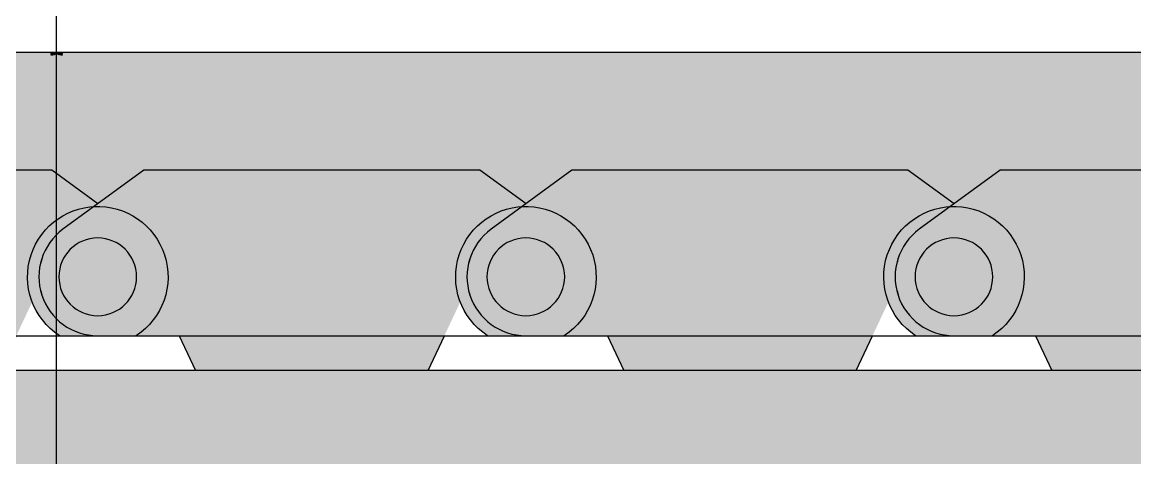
# Model space of a CAD drawing. Header units: millimetres. Extents: x -4144 to 24821, y -10508 to 12478.
# Drawn here: x 2289 to 3021, y 773 to 1060 of the extents above; entities that cross this region are included whole.
import ezdxf
from ezdxf.enums import TextEntityAlignment as Align

# ---------------------------------------------------------------- set-up
doc = ezdxf.new("R2010")
doc.units = ezdxf.units.MM
doc.set_wipeout_variables(frame=1)
doc.layers.add('Техника. Кран LR 1280', color=250, linetype='Continuous')
doc.layers.add('Техника. Кран LR 1280 Штрих', color=31, linetype='Continuous')
doc.styles.get("Standard").update_dxf_attribs({"font": 'arial.ttf'})

# ---------------------------------------------------------------- blocks, each defined once
blk = doc.blocks.new('BLOCK-20181117.118430967')
at = {"color": 0, "linetype": 'ByBlock', "lineweight": -2, "ltscale": 20, "transparency": 16777216}
blk.add_wipeout([(-1161.1383157966784, 39.86733143864694), (-3885.087175180772, 39.86733143864694), (-3885.087175180772, 81.08205115640249), (-2259.9080630145045, 81.08205115640249), (-2259.9080630145045, 624.0530674245383), (-2197.7662791206385, 692.3813681737274), (-1858.967477249419, 724.5835040418679), (-1858.967477249419, 1793.1038305710517), (-2197.7662791206385, 1793.1038305710517), (-2197.7662791206385, 692.3813681737274), (-2322.0498469083695, 677.21308875867), (-2322.0498469083695, 1793.1038305710517), (-3033.136698855902, 1793.1038305710517), (-3033.136698855902, 1793.1038305710517), (-3170.7414486279968, 1470.2305449326877), (-3285.2173569703746, 1138.4512626561382), (-3375.9935786947476, 799.4204332199324), (-3442.617449392223, 454.828666643828), (-3448.124170190737, 418.88240031002897), (-2823.1862759043875, 418.88240031880014), (-2791.481295613529, 430.6457322288352), (-2791.481295613529, 430.6457322288352), (-2689.469730476454, 518.2419253426024), (-2575.4717566270483, 589.543499153915), (-2452.06746728284, 642.9366994812099), (-2322.0498469083686, 677.21308875867), (-2322.0498469083695, 677.21308875867), (-2259.9080630145045, 624.0530674245383), (-2259.908063014505, 96.03807330458312), (-3255.5491984352493, 96.03807330458312), (-3521.817240787925, 294.9185368482913), (-3521.817240787925, 294.9185368482913), (-3546.1515130399803, 316.62885473408005), (-3563.603146909815, 344.17763300122533), (-3572.835435264073, 375.45477418265455), (-3573.141231379851, 408.06460701685864), (-3573.141231379851, 408.06460701685864), (-3573.141231379851, 408.06460701685864), (-3510.7260102492796, 756.7134653884968), (-3424.08197211583, 1100.1439487887837), (-3313.63336455943, 1436.674469487094), (-3179.920992873462, 1764.6572250257632), (-3144.6636735593856, 1841.4425715405732), (-3144.6636735593856, 1841.4425715405732), (-3112.730411230957, 1874.7189195089659), (-3074.675167266576, 1900.773611674893), (-3032.1015385614246, 1918.508738286384), (-2986.803520678164, 1927.1769649157222), (-2077.5007872379433, 2037.9601287555624), (-1591.1409128773018, 2023.2150382203035), (-1591.1409128773018, 2023.2150382203035), (-1563.0720416646707, 1919.6302849726635), (-1541.097513267205, 1814.5837108341657), (-1525.2922659877488, 1708.4335492941982), (-1515.710199431597, 1601.5417973343801), (-1515.710199431597, 1601.5417973343783), (-1515.710199431597, 841.4578176013993), (-1488.2985226381793, 895.0592904743253), (-1333.93773275186, 1820.8352116816968), (-1333.93773275186, 1820.8352116816968), (-1314.2054790489478, 1874.7013849384812), (-1273.7940205730672, 1915.4179722387207), (-1220.0777981943963, 1935.5548516119288), (-1162.859158094956, 1931.437366615396), (-1112.5795813298596, 1903.8168920023727), (-1078.4142815591908, 1857.7337199207286), (-1073.4295986867878, 1844.9419345354754), (-1014.0744450726647, 1673.4731477847663), (-984.1958423180772, 1689.2847774320799), (-984.1958423167382, 1707.6891415131322), (-942.9778677961428, 1707.6891415132632), (-942.9778677961428, 1707.6891415132632), (-834.887643779022, 1739.5122845187143), (-722.7229877132552, 1750.2500165169158), (-610.5583316474962, 1739.512284518647), (-502.4681076303938, 1707.6891415131322), (-502.46810763039355, 1707.6891415131322), (-82.33223490788123, 1707.6891415131322), (-82.33223490788123, 1680.2774647197148), (207.24294763318284, 1680.2774647204715), (207.2429476331829, 1680.2774647204715), (319.730582219135, 1724.8544116581534), (438.9313557384544, 1745.6329516796122), (559.86711728988, 1741.7453160222794), (677.4872581182242, 1713.3538630029643), (753.7076089395757, 1680.2774647204715), (1371.9824703341708, 1680.2774647203942), (1444.4155635952293, 1761.1480188081405), (1458.672534929463, 1808.9302851441325), (1458.672534929463, 1808.9302851441325), (1466.408380564658, 1825.120884910837), (1478.7345379964281, 1838.1610026811832), (1494.4643834621306, 1846.7952826235023), (1512.0836244082564, 1850.192513404535), (1512.0836244082564, 1850.192513404535), (1556.8277146217006, 1851.7462514700082), (1598.042434339469, 1875.852974323796), (1648.8030218182969, 1959.8880510615909), (1648.8030218182969, 1959.8880510615909), (1675.3473415628514, 1985.1579434244422), (1711.051456357793, 1993.42743902217), (1746.0025270990063, 1982.4006069850902), (1770.4967887508894, 1955.138921108016), (1804.2236128737247, 1887.975437202822), (1804.2236128737247, 1887.975437202822), (1913.7416274818959, 1869.7294157529177), (2016.5098665317428, 1827.707970453408), (2107.4359819621523, 1763.9933382626623), (2182.0144238882817, 1681.7426919288055), (2183.067502463412, 1680.2774647203942), (3957.2935245982003, 1680.2774647197148), (3957.2935245982003, 2719.393865150917), (4001.813198255585, 2815.4319384555065), (4084.0482286358306, 2890.8626519012105), (4464.701158859272, 3014.312401999211), (4361.85876862015, 2760.608584868678), (4190.389981869855, 2702.2858682869482), (4176.586938945511, 2691.982188357506), (4169.782622010978, 2671.3748284986286), (4169.782622010978, 2599.2490689925544), (4162.978305076438, 2599.2490689925544), (4162.978305076438, 1680.2774647197148), (4476.766929374797, 1680.2774647197148), (4488.807881713052, 1635.7577910623295), (4488.807881713052, 41.214719717761), (3079.3422309878515, 41.214719717761), (3055.429917189336, 44.714082712663185), (1161.1383157966773, 44.714082712663185), (1161.1383157966773, 0), (-1161.1383157966784, 0)], dxfattribs=at)
blk.add_lwpolyline([(-1161.138315796677, 0), (1161.138315796692, 0), (1161.138315796692, 39.86733143863967), (-1161.138315796677, 39.86733143863967)], close=True, dxfattribs=at)
blk = doc.blocks.new('BLOCK-20181117.15184104')
at = {"color": 0, "linetype": 'ByBlock', "lineweight": -2}
blk.add_wipeout([(251.64393808422437, -70.24174734763704), (30.35606191578013, -70.24174734763704), (-22.88762017563795, -31.266707726249365), (-22.88762017563795, -31.266707726249365), (-36.883996984470286, -11.8752236102045), (-36.83062430946947, 12.039737634907397), (-22.747832721461634, 31.368555526500643), (2.2453150450019166e-12, 38.74855054505849), (2.2453150450019166e-12, 38.74855054505849), (53.717670515006375, 38.74855054505849), (87.95309152282559, 111.33631027682816), (194.04690847717887, 111.33631027682816), (228.28232948499812, 38.74855054505849), (284.43911724191366, 38.74855054505849), (284.43911724191366, -46.23526701318491)], dxfattribs=at)
at = {"layer": 'Техника. Кран LR 1280 Штрих', "lineweight": -2}
h = blk.add_hatch(color=252, dxfattribs=at)
h.dxf.hatch_style = 1
h.paths.add_polyline_path([(25.34164634267654, 38.74855054505861), (0, 38.74855054505861), (-22.74783272146306, 31.36855552650195), (-36.83062430947029, 12.03973763490831), (-36.88399698447029, -11.87522361020456), (-22.88762017564295, -31.26670772624857), (-2.439117241912754, -46.23526701318406, 0.7661839499770542)])
h.paths.add_polyline_path([(-25.57162943335425, 0, -1), (25.57162943335425, 0, -1)], flags=16)
h.paths.add_polyline_path([(284.4391172419128, 38.74855054505861), (256.6583536573235, 38.74855054505861, 0.7661839499770546), (284.4391172419128, -46.23526701318406)])
h.paths.add_polyline_path([(194.0469084771757, 111.336310276829), (87.95309152282425, 111.336310276829), (53.71767051500501, 38.74855054505861), (228.282329484995, 38.74855054505861)])
h = blk.add_hatch(color=256, dxfattribs=at)
h.dxf.hatch_style = 1
h.set_gradient(color1=(91, 91, 91), color2=(214, 214, 214), rotation=90.00000000000003, tint=1)
h.paths.add_polyline_path([(53.71767051500501, 38.74855054505861), (25.34164634267594, 38.74855054505861, -0.7661839499770527), (-2.43911724191247, -46.23526701318407), (30.35606191577972, -70.24174734763619), (251.6439380842203, -70.24174734763619), (284.4391172419128, -46.23526701318407, -0.5426867853487354), (238.7561452116305, 16.54140960567262), (228.282329484995, 38.74855054505861)])
h = blk.add_hatch(color=256, dxfattribs=at)
h.dxf.hatch_style = 1
h.set_gradient(color1=(91, 91, 91), color2=(214, 214, 214), rotation=270, tint=1, name='SPHERICAL')
h.paths.add_polyline_path([(25.57162943335754, 0, 1), (-25.57162943335754, 0, 1)])
at = {"color": 0, "linetype": 'ByBlock', "lineweight": -2, "ltscale": 20, "transparency": 16777216}
blk.add_line((53.71767051500501, 38.74855054505861), (228.282329484995, 38.74855054505861), dxfattribs=at)
at = {"color": 0, "linetype": 'ByBlock', "lineweight": -2}
blk.add_lwpolyline([(284.4391172419128, -46.23526701318406), (251.6439380842203, -70.24174734763619), (30.35606191577972, -70.24174734763619), (-22.88762017564295, -31.26670772624857, -0.7251794779725914), (0, 38.74855054505861), (53.71767051500501, 38.74855054505861), (87.95309152282425, 111.336310276829), (194.0469084771757, 111.336310276829), (228.282329484995, 38.74855054505861), (284.4391172419128, 38.74855054505861)], format="xyb", close=True, dxfattribs=at)
at = {"color": 0, "linetype": 'ByBlock', "lineweight": -2, "ltscale": 20, "transparency": 16777216}
blk.add_circle((0, 0), 25.57162943335754, dxfattribs=at)
at = {"color": 0, "linetype": 'ByBlock', "lineweight": -2}
for centre, start, end in [((0, 0), 266.9801905621776, 56.81521624378775), ((282, 0), 123.1847837562123, 273.0198094378225)]:
    blk.add_arc(centre, 46.29955948710767, start, end, dxfattribs=at)
blk = doc.blocks.new('BLOCK-20181117.11843043')
at = {"layer": 'Техника. Кран LR 1280 Штрих', "lineweight": -2}
h = blk.add_hatch(color=256, dxfattribs=at)
h.dxf.hatch_style = 1
h.set_gradient(color1=(132, 132, 132), color2=(214, 214, 214), tint=1, name='CYLINDER')
h.paths.add_polyline_path([(-1279.114379165032, 1560.132668561353), (1279.114379165032, 1560.132668561353), (1279.114379165032, 1452.272667994956), (-1279.114379165032, 1452.272667994956)])
at = {"color": 0, "linetype": 'ByBlock', "lineweight": -2, "ltscale": 20, "transparency": 16777216}
blk.add_line((-1279.114379165032, 1560.132668561353), (1279.114379165032, 1560.132668561353), dxfattribs=at)
at = {"color": 0, "linetype": 'ByBlock', "lineweight": -2}
blk.add_lwpolyline([(-1688.190461202867, 1482.820460990513), (-1466.902585034419, 1482.820460990513), (-1436.596523118642, 1460.63604553428), (-1406.290461202865, 1482.820460990513), (-1279.308788220304, 1482.820460990513), (-1279.114379165032, 1560.132668561353), (1279.114379165032, 1560.132668561353)], dxfattribs=at)
blk.add_lwpolyline([(-1279.114379165032, 1560.132668561353), (1279.114379165032, 1560.132668561353), (1279.114379165032, 1452.272667994956), (-1279.114379165032, 1452.272667994956)], close=True, dxfattribs=at)
at = {"color": 0, "linetype": 'ByBlock', "lineweight": -2, "ltscale": 20, "transparency": 16777216, "rotation": 180}
blk.add_blockref('BLOCK-20181117.15184104', (254.8534768813552, 1412.578713642878), dxfattribs=at)
blk.add_blockref('BLOCK-20181117.15184104', (-27.04652311864629, 1412.578713642878), dxfattribs=at)
blk.add_blockref('BLOCK-20181117.15184104', (-308.9465231186405, 1412.578713642878), dxfattribs=at)
blk.add_blockref('BLOCK-20181117.15184104', (-590.8465231186419, 1412.578713642878), dxfattribs=at)
at = {"color": 0, "linetype": 'ByBlock', "lineweight": -2}
blk.add_wipeout([(-3151.050628911585, 1109.789873661648), (-3185.342637461434, 1167.490232446802), (-3189.482496932913, 1234.4837755526482), (-3162.5554362353137, 1295.9671607595988), (-3110.511439143109, 1338.3546072618942), (-3044.8504960093064, 1352.2799008350312), (-2980.0814888336968, 1334.6660152953705), (-2930.516211469735, 1289.4050328253447), (-2926.034539647336, 1282.3221285770346), (-2074.6362333398656, 1282.3221285770346), (-2074.6362333398656, 1299.6245344962817), (-1988.90183996472, 1350.9485250882071), (1985.4024769698183, 1350.9485250882071), (2077.9411872795017, 1299.6245344962817), (2077.9411872795017, 1282.3221285770346), (2879.0320015512525, 1282.322128577036), (2879.0320015512525, 1282.322128577036), (2925.8562305475584, 1330.4133422570821), (2989.4801700093617, 1351.7971581391757), (3055.845047918538, 1341.748464969488), (3110.2864361301486, 1302.4876893287642), (3140.774600684119, 1242.6901552955915), (3140.572672434326, 1175.5691267032025), (3111.8995252003274, 1118.5218360031295), (2115.6565440023514, 1251.605497843987), (-2119.350316052525, 1251.605497843987), (-2126.1546329870625, 1244.6067718541826), (-3184.346790500664, 1018.1663935441852)], dxfattribs=at)
at = {"layer": 'Техника. Кран LR 1280 Штрих', "lineweight": -2}
h = blk.add_hatch(color=253, dxfattribs=at)
h.dxf.hatch_style = 1
edge = h.paths.add_edge_path()
edge.add_arc((-3048.887013518424, 1209.547177097791), 142.7897891974528, 30.641515138044497, 224.3172327366023, ccw=False)
edge.add_line((-2926.034539647335, 1282.322128577034), (-2074.636233339865, 1282.322128577034))
edge.add_line((-2074.636233339865, 1282.322128577034), (-2074.636233339865, 1299.624534496281))
edge.add_line((-2074.636233339865, 1299.624534496281), (-1988.901839964718, 1350.948525088206))
edge.add_line((-1988.901839964718, 1350.948525088206), (1985.402476969815, 1350.948525088206))
edge.add_line((1985.402476969815, 1350.948525088206), (2077.941187279503, 1299.624534496281))
edge.add_line((2077.941187279503, 1299.624534496281), (2077.941187279503, 1282.322128577034))
edge.add_line((2077.941187279503, 1282.322128577034), (2879.032001551248, 1282.322128577034))
edge.add_arc((3001.884475422339, 1209.547177097791), 142.789789197454, -39.604012106766675, 149.3584848619559, ccw=False)
edge.add_line((3111.89952520033, 1118.521836003129), (2115.656544002348, 1251.605497843986))
edge.add_line((2115.656544002348, 1251.605497843986), (-2119.350316052529, 1251.605497843986))
edge.add_line((-2119.350316052529, 1251.605497843986), (-2126.154632987062, 1244.606771854182))
edge.add_line((-2126.154632987062, 1244.606771854182), (-3184.346790500662, 1018.166393544185))
edge.add_line((-3184.346790500662, 1018.166393544185), (-3151.050628911587, 1109.789873661647))
at = {"color": 0, "linetype": 'ByBlock', "lineweight": -2}
blk.add_lwpolyline([(-3151.050628911587, 1109.789873661647, -1.12707689131897), (-2926.034539647335, 1282.322128577034), (-2074.636233339865, 1282.322128577034), (-2074.636233339865, 1299.624534496281), (-1988.901839964718, 1350.948525088206), (1985.402476969815, 1350.948525088206), (2077.941187279503, 1299.624534496281), (2077.941187279503, 1282.322128577034), (2879.032001551248, 1282.322128577034, -1.081438828539655), (3111.89952520033, 1118.521836003129), (2115.656544002348, 1251.605497843986), (-2119.350316052529, 1251.605497843986), (-2126.154632987062, 1244.606771854182), (-3184.346790500662, 1018.166393544185)], format="xyb", close=True, dxfattribs=at)
blk = doc.blocks.new('BLOCK-20181117.113042009')
at = {"color": 0, "linetype": 'ByBlock', "lineweight": -2}
blk.add_wipeout([(124.99999999999659, -574.494059478773), (123.05847588378168, -584.2547603431348), (117.5294829818709, -592.529482981871), (109.2547603431347, -598.0584758837815), (99.49405947877324, -599.9999999999964), (99.49405947877324, -599.9999999999964), (-99.49405947877312, -600), (-99.49405947877312, -600), (-109.25476034313658, -598.058475883784), (-117.52948298187425, -592.5294829818716), (-123.05847588378549, -584.2547603431333), (-124.99999999999989, -574.4940594787695), (-124.99999999999989, -201.1501371560115), (-160, -201.1501371560115), (-160, -139.1501371560114), (-124.99999999999989, -139.15013715601322), (-124.99999999999989, -67.15013715601162), (-160, -67.15013715601162), (-160, -5.150137156011397), (-124.99999999999989, -5.150137156013216), (-124.99999999999989, 66.8498628439886), (-160, 66.8498628439886), (-160, 128.84986284398883), (-124.99999999999977, 128.84986284398497), (-124.99999999999989, 200.8498628439886), (-160, 200.8498628439886), (-160, 262.8498628439886), (-124.99999999999989, 262.8498628439886), (-124.99999999999989, 574.494059478777), (-124.99999999999989, 574.494059478777), (-123.05847588378492, 584.2547603431399), (-117.52948298187334, 592.5294829818774), (-109.25476034313601, 598.058475883789), (-99.49405947877312, 600.0000000000041), (99.49405947877324, 600.0000000000041), (99.49405947877324, 600.0000000000041), (109.25476034313618, 598.058475883789), (117.52948298187346, 592.5294829818774), (123.05847588378498, 584.2547603431399), (125.00000000000017, 574.494059478777), (125.00000000000017, 574.494059478777), (125.00000000000017, 329.8498628439886), (160.00000000000017, 329.8498628439886), (160.00000000000017, 267.8498628439886), (125.00000000000017, 267.8498628439868), (125.00000000000017, 195.8498628439886), (160.00000000000017, 195.8498628439886), (160.00000000000017, 133.84986284398838), (125.00000000000034, 133.84986284398678), (125.00000000000017, 61.8498628439886), (160.00000000000017, 61.8498628439886), (160.00000000000017, -0.15013715601139666), (125.00000000000034, -0.15013715601139666), (125.00000000000017, -72.1501371560114), (160.00000000000017, -72.1501371560114), (160.00000000000017, -134.1501371560114), (125.00000000000034, -134.15013715601526), (125.00000000000017, -206.1501371560115), (160.00000000000017, -206.1501371560115), (160.00000000000017, -268.1501371560115), (125.00000000000017, -268.15013715601344)], dxfattribs=at)
at = {"layer": 'Техника. Кран LR 1280 Штрих', "lineweight": -2, "transparency": 16777216}
h = blk.add_hatch(color=0, dxfattribs=at)
h.dxf.hatch_style = 1
h.set_gradient(color1=(91, 91, 91), color2=(214, 214, 214), tint=1)
h.paths.add_polyline_path([(-99.49405947877392, 600.0000000000036), (-109.254760343136, 598.0584758837904), (-117.5294829818734, 592.5294829818777), (-123.058475883785, 584.2547603431412), (-125, 574.4940594787768), (-125, 262.8498628439884), (-160, 262.8498628439884), (-160, 200.8498628439884), (-125, 200.8498628439884), (-124.9999999999998, 128.8498628439847), (-160, 128.8498628439884), (-160, 66.84986284398838), (-125, 66.84986284398838), (-124.9999999999999, -5.150137156011624), (-160, -5.150137156011624), (-160, -67.15013715601162), (-125, -67.15013715601162), (-125, -139.1501371560116), (-160, -139.1501371560116), (-160, -201.1501371560116), (-125, -201.1501371560116), (-125, -574.4940594787658), (-123.0584758837855, -584.2547603431303), (-117.5294829818741, -592.5294829818704), (-109.2547603431366, -598.0584758837831), (-99.49405947875573, -600)])
h = blk.add_hatch(color=254, dxfattribs=at)
h.dxf.hatch_style = 1
h.paths.add_polyline_path([(99.49405947877233, 600.0000000000036), (-99.4940594787739, 600.0000000000036), (-99.49405947875573, -600), (99.49405947877233, -599.9999999999964)])
h = blk.add_hatch(color=0, dxfattribs=at)
h.dxf.hatch_style = 1
h.set_gradient(color1=(91, 91, 91), color2=(214, 214, 214), rotation=180, tint=1)
h.paths.add_polyline_path([(160, 195.8498628439884), (125, 195.8498628439884), (125, 267.8498628439884), (160, 267.8498628439884), (160, 329.8498628439884), (125, 329.8498628439884), (125, 574.4940594787768), (123.0584758837848, 584.2547603431412), (117.5294829818734, 592.5294829818777), (109.2547603431361, 598.0584758837904), (99.49405947877233, 600.0000000000036), (99.49405947877233, -599.9999999999964), (109.2547603431348, -598.0584758837795), (117.5294829818707, -592.5294829818704), (123.0584758837816, -584.254760343134), (124.9999999999964, -574.4940594787731), (125, -268.1501371560116), (160, -268.1501371560116), (160, -206.1501371560116), (125, -206.1501371560116), (125.0000000000003, -134.1501371560153), (160, -134.1501371560116), (160, -72.15013715601162), (125, -72.15013715601162), (125.0000000000003, -0.150137156011624), (160, -0.150137156011624), (160, 61.84986284398838), (125, 61.84986284398838), (125.0000000000003, 133.8498628439884), (160, 133.8498628439884)])
at = {"color": 0, "linetype": 'ByBlock', "lineweight": -2, "transparency": 16777216}
blk.add_lwpolyline([(124.9999999999964, -574.4940594787731, -0.414213562373095), (99.49405947877312, -599.9999999999964), (-99.49405947877312, -600, -0.414213562373095), (-125, -574.4940594787695), (-125, -201.1501371560116), (-160, -201.1501371560116), (-160, -139.1501371560116), (-125, -139.1501371560116), (-125, -67.15013715601162), (-160, -67.15013715601162), (-160, -5.150137156011624), (-124.9999999999999, -5.150137156011624), (-125, 66.84986284398838), (-160, 66.84986284398838), (-160, 128.8498628439884), (-124.9999999999998, 128.8498628439847), (-125, 200.8498628439884), (-160, 200.8498628439884), (-160, 262.8498628439884), (-125, 262.8498628439884), (-125, 574.4940594787768, -0.414213562373095), (-99.49405947877312, 600.0000000000036), (99.49405947877312, 600.0000000000036, -0.414213562373095), (125, 574.4940594787768), (125, 329.8498628439884), (160, 329.8498628439884), (160, 267.8498628439884), (125, 267.8498628439884), (125, 195.8498628439884), (160, 195.8498628439884), (160, 133.8498628439884), (125.0000000000003, 133.8498628439884), (125, 61.84986284398838), (160, 61.84986284398838), (160, -0.150137156011624), (125.0000000000003, -0.150137156011624), (125, -72.15013715601162), (160, -72.15013715601162), (160, -134.1501371560116), (125.0000000000003, -134.1501371560153), (125, -206.1501371560116), (160, -206.1501371560116), (160, -268.1501371560116), (125, -268.1501371560116)], format="xyb", close=True, dxfattribs=at)
blk = doc.blocks.new('BLOCK-20181117.113042707')
at = {"color": 0, "linetype": 'ByBlock', "lineweight": -2}
blk.add_wipeout([(-7.747029739386221, -599.9999999999962), (-12.699926707551981, -594.6500758540058), (-16.560596304548994, -588.4655704568115), (-19.191798864107, -581.6663315408957), (-20.5, -574.4940594787694), (-20.5, -201.1501371560114), (-37.99999999999977, -201.1501371560114), (-37.99999999999977, -139.15013715601162), (-20.5, -139.150137156013), (-20.5, -67.15013715601162), (-37.99999999999977, -67.15013715601162), (-37.99999999999977, -5.150137156011397), (-20.5, -5.150137156013443), (-20.5, 66.8498628439886), (-37.99999999999977, 66.8498628439886), (-37.99999999999977, 128.84986284398815), (-20.5, 128.84986284398497), (-20.5, 200.84986284398815), (-37.99999999999977, 200.84986284398815), (-37.99999999999977, 262.8498628439886), (-20.5, 262.84986284398656), (-20.5, 334.8498628439886), (-20.499999999999773, 334.8498628439886), (-20.500000000000796, 396.84986284398883), (-20.5, 396.84986284398883), (-20.5, 574.494059478777), (-20.5, 574.494059478777), (-19.011198188671187, 581.6016717868652), (-16.331621402725887, 588.3510830059063), (-12.53983849905967, 594.5443911660877), (-7.747029739386221, 600.0000000000039), (38, 600.0000000000039), (38, -599.9999999999962)], dxfattribs=at)
at = {"layer": 'Техника. Кран LR 1280 Штрих', "lineweight": -2, "transparency": 16777216}
h = blk.add_hatch(color=256, dxfattribs=at)
h.dxf.hatch_style = 1
h.set_gradient(color1=(91, 91, 91), color2=(214, 214, 214), tint=1)
h.paths.add_polyline_path([(15.12648513030672, 600.0000000000036), (-7.747029739386569, 600.0000000000036, 0.1731444900998043), (-20.5, 574.4940594787769), (-20.5, 262.8498628439866), (-38, 262.8498628439884), (-38, 200.8498628439884), (-20.5, 200.8498628439884), (-20.5, 128.8498628439847), (-38, 128.8498628439884), (-38, 66.8498628439884), (-20.5, 66.84986284398838), (-20.5, -5.150137156013443), (-38, -5.150137156011596), (-38, -67.15013715601162), (-20.5, -67.15013715601162), (-20.5, -139.1501371560134), (-38, -139.1501371560116), (-38, -201.1501371560116), (-20.5, -201.1501371560116), (-20.5, -574.4940594787695, 0.1910991231888056), (-7.747029739386551, -599.9999999999964), (15.12648513030672, -599.9999999999964)])
h = blk.add_hatch(color=254, dxfattribs=at)
h.dxf.hatch_style = 1
h.paths.add_polyline_path([(38, 600.0000000000036), (15.12648513030672, 600.0000000000036), (15.12648513030672, -599.9999999999964), (38, -599.9999999999964)])
at = {"color": 0, "linetype": 'ByBlock', "lineweight": -2, "transparency": 16777216}
blk.add_lwpolyline([(-7.747029739386562, -599.9999999999964, -0.1910991231888055), (-20.5, -574.4940594787695), (-20.5, -201.1501371560116), (-38, -201.1501371560116), (-38, -139.1501371560116), (-20.5, -139.1501371560134), (-20.5, -67.15013715601162), (-38, -67.15013715601162), (-38, -5.150137156011624), (-20.5, -5.150137156013443), (-20.5, 66.84986284398838), (-38, 66.84986284398838), (-38, 128.8498628439884), (-20.5, 128.8498628439847), (-20.5, 200.8498628439884), (-38, 200.8498628439884), (-38, 262.8498628439884), (-20.5, 262.8498628439866), (-20.5, 574.4940594787768, -0.173144490099805), (-7.747029739386562, 600.0000000000036), (38, 600.0000000000036), (38, -599.9999999999964)], format="xyb", close=True, dxfattribs=at)
blk = doc.blocks.new('BLOCK-20181117.11304232')
at = {"color": 0, "linetype": 'ByBlock', "lineweight": -2}
blk.add_wipeout([(20.49999999999984, -574.494059478775), (19.543520967246717, -581.7856327465561), (17.004053508584388, -588.6872990588327), (13.00640093396016, -594.8598728131255), (7.7470297393864, -600), (-38.00000000000016, -600), (-38.000000000000014, 600), (7.747029739386547, 600), (7.747029739386547, 600), (12.77828431014221, 594.7027742653845), (16.67332787267058, 588.5219362408761), (19.280972154762804, 581.697398576147), (20.499999999999982, 574.494059478774), (20.49999999999995, 329.84986284398474), (38.00000000000086, 329.84986284398474), (38.00000000000085, 267.84986284398383), (20.499999999999943, 267.84986284398383), (20.499999999999936, 195.84986284398656), (38.000000000000846, 195.84986284398656), (38.00000000000084, 133.84986284398474), (20.49999999999993, 133.84986284398292), (20.49999999999992, 61.84986284398383), (38.00000000000083, 61.84986284398383), (38.00000000000082, -0.1501371560143525), (20.49999999999991, -0.1501371560143525), (20.4999999999999, -72.15013715601526), (38.00000000000081, -72.15013715601526), (38.0000000000008, -134.15013715601526), (20.499999999999893, -134.1501371560189), (20.499999999999886, -206.15013715601526), (38.000000000000796, -206.15013715601526), (38.00000000000079, -268.15013715601526), (20.49999999999988, -268.1501371560171)], dxfattribs=at)
at = {"layer": 'Техника. Кран LR 1280 Штрих', "lineweight": -2, "transparency": 16777216}
h = blk.add_hatch(color=254, dxfattribs=at)
h.dxf.hatch_style = 1
h.paths.add_polyline_path([(-15.12648513030672, 600), (-38, 600), (-38, -600), (-15.12648513030672, -600)])
h = blk.add_hatch(color=256, dxfattribs=at)
h.dxf.hatch_style = 1
h.set_gradient(color1=(91, 91, 91), color2=(214, 214, 214), rotation=180, tint=1)
h.paths.add_polyline_path([(38, 195.8498628439847), (20.5, 195.8498628439847), (20.5, 267.8498628439811), (38, 267.8498628439847), (38, 329.8498628439847), (20.5, 329.8498628439847), (20.5, 574.4940594787731, 0.1999387555109985), (7.747029739386555, 600), (-15.12648513030672, 600), (-15.12648513030672, -600), (7.747029739386566, -600, 0.2360679774997924), (20.5, -573.2097418284571), (20.5, -268.1501371560189), (38, -268.1501371560153), (38, -206.1501371560153), (20.5, -206.1501371560153), (20.5, -134.1501371560189), (38, -134.1501371560153), (38, -72.15013715601529), (20.5, -72.15013715601526), (20.5, -0.150137156015262), (38, -0.150137156015262), (38, 61.84986284398474), (20.5, 61.84986284398474), (20.5, 133.8498628439811), (38, 133.8498628439847)])
at = {"color": 0, "linetype": 'ByBlock', "lineweight": -2, "transparency": 16777216}
blk.add_lwpolyline([(20.5, -574.4940594787731, -0.2258719796271023), (7.747029739386562, -600), (-38, -600), (-38, 600), (7.747029739386562, 600, -0.1999387555109985), (20.5, 574.4940594787731), (20.5, 329.8498628439847), (38, 329.8498628439847), (38, 267.8498628439847), (20.5, 267.8498628439811), (20.5, 195.8498628439847), (38, 195.8498628439847), (38, 133.8498628439847), (20.5, 133.8498628439811), (20.5, 61.84986284398474), (38, 61.84986284398474), (38, -0.150137156015262), (20.5, -0.150137156015262), (20.5, -72.15013715601526), (38, -72.15013715601526), (38, -134.1501371560153), (20.5, -134.1501371560189), (20.5, -206.1501371560153), (38, -206.1501371560153), (38, -268.1501371560153), (20.5, -268.1501371560189)], format="xyb", close=True, dxfattribs=at)
blk = doc.blocks.new('BLOCK-20181117.16301636')
at = {"color": 0, "linetype": 'ByBlock', "lineweight": -2, "transparency": 16777216, "xscale": 0.9, "rotation": 270}
blk.add_blockref('BLOCK-20181117.113042009', (-75.5010902587237, -235.5), dxfattribs=at)
at = {"color": 0, "linetype": 'ByBlock', "lineweight": -2, "transparency": 16777216, "xscale": 0.8, "rotation": 270}
blk.add_blockref('BLOCK-20181117.113042009', (-75.5010902587237, 8.5), dxfattribs=at)
at = {"color": 0, "linetype": 'ByBlock', "lineweight": -2, "transparency": 16777216, "xscale": 0.64, "rotation": 270}
blk.add_blockref('BLOCK-20181117.113042009', (-75.5010902587237, -459.5), dxfattribs=at)
at = {"color": 0, "linetype": 'ByBlock', "lineweight": -2, "transparency": 16777216, "xscale": 0.65, "rotation": 270}
blk.add_blockref('BLOCK-20181117.113042009', (-75.5010902587237, 217.75), dxfattribs=at)
at = {"color": 0, "linetype": 'ByBlock', "lineweight": -2, "transparency": 16777216, "xscale": 0.4, "rotation": 270}
blk.add_blockref('BLOCK-20181117.113042009', (-75.5010902587237, 375.75), dxfattribs=at)
blk.add_blockref('BLOCK-20181117.113042009', (-75.5010902587237, 491.75), dxfattribs=at)
at = {"color": 0, "linetype": 'ByBlock', "lineweight": -2, "transparency": 16777216, "xscale": 0.36, "rotation": 270}
blk.add_blockref('BLOCK-20181117.113042009', (-75.5010902587237, -606.8999999999996), dxfattribs=at)
at = {"color": 0, "linetype": 'ByBlock', "lineweight": -2, "transparency": 16777216, "rotation": 270}
blk.add_blockref('BLOCK-20181117.113042707', (-75.50109025873098, -692), dxfattribs=at)
at = {"color": 0, "linetype": 'ByBlock', "lineweight": -2, "transparency": 16777216, "xscale": 0.37, "rotation": 270}
blk.add_blockref('BLOCK-20181117.113042009', (-75.5010902587237, 606), dxfattribs=at)
at = {"color": 0, "linetype": 'ByBlock', "lineweight": -2, "transparency": 16777216, "rotation": 270}
blk.add_blockref('BLOCK-20181117.11304232', (-75.5010902587237, 692), dxfattribs=at)
at = {"layer": 'Техника. Кран LR 1280 Штрих', "lineweight": -2}
h = blk.add_hatch(color=256, dxfattribs=at)
h.dxf.hatch_style = 1
h.paths.add_polyline_path([(524.6396633673139, -7.199137593102932), (665.1974103292887, 105.9469325754617), (675.5010902587237, 129.8592463739697), (675.5010902587237, 459.1881860054855), (524.6396633673139, 459.1881860054855)])
at = {"color": 0, "linetype": 'ByBlock', "lineweight": -2, "transparency": 16777216}
blk.add_lwpolyline([(524.6396633673139, -7.199137593102932), (665.1974103292887, 105.9469325754617), (675.5010902587237, 129.8592463739697), (675.5010902587237, 459.1881860054855), (524.6396633673139, 459.1881860054855)], close=True, dxfattribs=at)
blk = doc.blocks.new('BLOCK-20181117.1637213')
at = {"color": 0, "linetype": 'ByBlock', "lineweight": -2, "transparency": 16777216}
blk.add_wipeout([(-2518.666515582125, 125.1022270678186), (2518.6665155821242, 125.1022270678186), (2518.6665155821242, -125.1022270678186), (-2518.666515582125, -125.1022270678186)], dxfattribs=at)
at = {"layer": 'Техника. Кран LR 1280 Штрих', "lineweight": -2}
h = blk.add_hatch(color=254, dxfattribs=at)
h.dxf.hatch_style = 1
h.paths.add_polyline_path([(-2518.666515582125, 125.1022270678186), (2518.666515582125, 125.1022270678186), (2518.666515582125, -125.1022270678186), (-2518.666515582125, -125.1022270678186)])
at = {"color": 0, "linetype": 'ByBlock', "lineweight": -2}
for p, q in [((-1237.232838743508, 125.1022270678186), (-1237.232838743508, -125.1022270678186)), ((-1036.095977706635, 125.1022270678186), (-1036.095977706635, -125.1022270678186)), ((1036.095977706635, 125.1022270678186), (1036.095977706635, -125.1022270678186)), ((1237.232838743508, 125.1022270678186), (1237.232838743508, -125.1022270678186))]:
    blk.add_line(p, q, dxfattribs=at)
at = {"color": 0, "linetype": 'ByBlock', "lineweight": -2, "transparency": 16777216}
blk.add_lwpolyline([(-2518.666515582125, 125.1022270678186), (2518.666515582125, 125.1022270678186), (2518.666515582125, -125.1022270678186), (-2518.666515582125, -125.1022270678186)], close=True, dxfattribs=at)
at = {"color": 0, "linetype": 'ByBlock', "lineweight": -2}
for points in [[(-1167.698253113631, 87.35372175171506), (-1105.630563336512, 87.35372175171506, -0.414213562373095), (-1088.835134686291, 70.5582931014942), (-1088.835134686291, -70.5582931014942, -0.414213562373095), (-1105.630563336512, -87.35372175171506), (-1167.698253113631, -87.35372175171506, -0.414213562373095), (-1184.493681763852, -70.5582931014942), (-1184.493681763852, 70.55829310149417, -0.414213562373095)], [(1167.698253113631, 87.35372175171506), (1105.630563336512, 87.35372175171506, 0.414213562373095), (1088.835134686291, 70.5582931014942), (1088.835134686291, -70.5582931014942, 0.414213562373095), (1105.630563336512, -87.35372175171506), (1167.698253113631, -87.35372175171506, 0.414213562373095), (1184.493681763852, -70.5582931014942), (1184.493681763852, 70.55829310149417, 0.414213562373095)]]:
    blk.add_lwpolyline(points, format="xyb", close=True, dxfattribs=at)
blk = doc.blocks.new('BLOCK-20181117.117480067')
at = {"color": 0, "linetype": 'ByBlock', "lineweight": -2}
blk.add_wipeout([(80.85234794900498, 78.50342652469226), (111.26469901153177, 26.085390546311828), (250.71645510506823, -60.94832956940627), (250.71645510506823, -78.50342652469408), (0, -78.50342652469408), (-250.71645510506642, -78.50342652469408), (-250.71645510506642, -60.94832956940627), (-111.26469901153541, 26.085390546311828), (-80.85234794901226, 78.50342652469226), (0, 78.50342652469226)], dxfattribs=at)
at = {"layer": 'Техника. Кран LR 1280 Штрих', "lineweight": -2}
h = blk.add_hatch(color=256, dxfattribs=at)
h.dxf.hatch_style = 1
h.paths.add_polyline_path([(0, 78.50342652469408), (80.85234794901044, 78.50342652469408), (111.2646990115318, 26.08539054631183), (250.7164551050664, -60.94832956940445), (250.7164551050664, -78.50342652469408), (0, -78.50342652469408), (-250.7164551050664, -78.50342652469408), (-250.7164551050664, -60.94832956940445), (-111.2646990115318, 26.08539054631183), (-80.85234794901044, 78.50342652469408)])
at = {"color": 0, "linetype": 'ByBlock', "lineweight": -2, "transparency": 16777216}
blk.add_lwpolyline([(0, 78.50342652469408), (80.85234794901044, 78.50342652469408), (111.2646990115318, 26.08539054631183), (250.7164551050664, -60.94832956940445), (250.7164551050664, -78.50342652469408), (0, -78.50342652469408), (-250.7164551050664, -78.50342652469408), (-250.7164551050664, -60.94832956940445), (-111.2646990115318, 26.08539054631183), (-80.85234794901044, 78.50342652469408)], close=True, dxfattribs=at)
blk = doc.blocks.new('BLOCK-20181117.16361984')
at = {"color": 0, "linetype": 'ByBlock', "lineweight": -2}
blk.add_wipeout([(1221.0682579228092, 425.9014023980976), (1221.0682579228092, 425.9014023980976), (1236.8305188001511, 429.87532211291955), (1251.2968104451431, 437.2893164417046), (1263.7273064646165, 447.7642233422498), (1273.4862939017846, 460.76434142119115), (1273.4862939017846, 460.76434142119024), (1292.3506688663922, 514.0068147324437), (1292.3506688663922, 514.0068147324437), (1302.8110549652943, 530.2991686768305), (1319.422066696385, 540.2457642580762), (1338.7229475463173, 541.774316777291), (1356.6925307014105, 534.5663659159518), (1356.6925307014105, 534.5663659159518), (1372.3730832063677, 570.3600705709387), (1404.5730780223214, 592.5011941567391), (1443.60796741242, 594.3305191939799), (1477.7375243405486, 575.2978534931694), (1477.7375243405486, 575.2978534931699), (1626.8135269841664, 425.9014023980976), (2498.8815123440368, 425.9014023980976), (2498.8815123440368, 395.48905133498056), (2442.2601432919405, 395.48905133498056), (2821.796394361569, -53.77307778312252), (2821.796394361569, -53.77307778312252), (2859.272651048124, -142.014916575612), (2843.3453094685765, -236.55280167425735), (2779.02522736475, -307.6444254204721), (2686.5479713410973, -332.92384485708135), (2686.5479713410973, -332.92384485708135), (2520.8871972592683, -332.92384485708135), (1814.2327310955523, -332.92384485708135), (1814.2327310955523, -537.8981459237348), (1648.5719570113947, -537.8981459237348), (1648.5719570113947, -332.92384485708135), (7.730704965069892e-12, -332.92384485708135), (-1648.5719570113645, -332.92384485708135), (-1648.5719570113645, -537.8981459237348), (-1814.2327310955513, -537.8981459237348), (-1814.2327310955513, -332.92384485708135), (-2520.8871972592383, -332.92384485708135), (-2686.5479713410964, -332.92384485708135), (-2686.5479713410964, -332.92384485708135), (-2779.0252273647498, -307.6444254204721), (-2843.3453094685756, -236.55280167425735), (-2859.272651048123, -142.014916575612), (-2821.796394361568, -53.77307778312252), (-2821.796394361568, -53.77307778312252), (-2442.2601432919396, 395.48905133498056), (-2498.8815123440068, 395.48905133498056), (-2498.8815123440068, 425.9014023980976), (-1626.8135269841655, 425.9014023980976), (-1477.7375243405186, 575.2978534931699), (-1477.7375243405186, 575.2978534931699), (-1443.607967412387, 594.3305191939003), (-1404.573078022325, 592.5011941566381), (-1372.3730832063884, 570.3600705708764), (-1356.6925307013805, 534.5663659159518), (-1356.6925307013805, 534.5663659159518), (-1356.6925307013805, 534.5663659159518), (-1338.7229475463273, 541.774316777276), (-1319.4220666964354, 540.245764258083), (-1302.8110549653618, 530.2991686768914), (-1292.3506688664363, 514.0068147325705), (-1273.4862939017546, 460.76434142119024), (-1273.4862939017546, 460.76434142119024), (-1263.7273064645865, 447.7642233422498), (-1251.2968104451131, 437.2893164417046), (-1236.8305188001211, 429.87532211291955), (-1221.0682579227791, 425.9014023980976), (-1221.0682579227791, 425.9014023980976), (-1147.015419359537, 425.9014023980976), (-1147.015419359537, 548.0453164232404), (1147.015419359552, 548.0453164232404), (1147.015419359552, 425.9014023980976), (7.730704965069892e-12, 425.9014023980976)], dxfattribs=at)
blk.add_wipeout([(1240.7250214158123, 552.4959043837971), (-1240.725021415798, 552.4959043837971), (-1240.725021415798, 591.8094313674465), (1240.7250214158123, 591.8094313674465)], dxfattribs=at)
blk.add_wipeout([(1277.936881862901, 727.2088237042717), (1277.936881862901, 600.4633524016335), (-1277.936881862886, 600.4633524016335), (-1277.936881862886, 727.2088237042717)], dxfattribs=at)
at = {"layer": 'Техника. Кран LR 1280 Штрих', "lineweight": -2}
h = blk.add_hatch(color=256, dxfattribs=at)
h.dxf.hatch_style = 1
edge = h.paths.add_edge_path()
edge.add_line((7.275957614183426e-12, 425.9014023980981), (1221.068257922809, 425.9014023980981))
edge.add_arc((1211.489615783959, 497.1412686993684), 71.88093583035091, 277.6578461399415, 329.5974615540462)
edge.add_line((1273.486293901784, 460.7643414211907), (1292.350668866392, 514.0068147324438))
edge.add_arc((1332.332956935517, 499.8406645300378), 42.41772236694983, 54.95089938910121, 160.4902219886715, ccw=False)
edge.add_arc((1427.298307515244, 524.9668264466495), 71.25536385078377, 44.93848565716581, 172.2575571628153, ccw=False)
edge.add_line((1477.737524340548, 575.2978534931699), (1626.813526984166, 425.9014023980981))
edge.add_line((1626.813526984166, 425.9014023980981), (2498.881512344036, 425.9014023980981))
edge.add_line((2498.881512344036, 425.9014023980981), (2498.881512344036, 395.4890513349801))
edge.add_line((2498.881512344036, 395.4890513349801), (2442.26014329194, 395.4890513349801))
edge.add_line((2442.26014329194, 395.4890513349801), (2821.796394361569, -53.77307778312206))
edge.add_arc((2689.525794325068, -162.0273147089246), 170.9224720345564, -90.99826148918271, 39.29792613609533, ccw=False)
edge.add_line((2686.547971341097, -332.9238448570813), (2520.887197259268, -332.9238448570813))
edge.add_line((2520.887197259268, -332.9238448570813), (1814.232731095552, -332.9238448570813))
edge.add_line((1814.232731095552, -332.9238448570813), (1814.232731095552, -537.8981459237348))
edge.add_line((1814.232731095552, -537.8981459237348), (1648.571957011394, -537.8981459237348))
edge.add_line((1648.571957011394, -537.8981459237348), (1648.571957011394, -332.9238448570813))
edge.add_line((1648.571957011394, -332.9238448570813), (7.275957614183426e-12, -332.9238448570813))
edge.add_line((7.275957614183426e-12, -332.9238448570813), (-1648.571957011365, -332.9238448570813))
edge.add_line((-1648.571957011365, -332.9238448570813), (-1648.571957011365, -537.8981459237348))
edge.add_line((-1648.571957011365, -537.8981459237348), (-1814.232731095552, -537.8981459237348))
edge.add_line((-1814.232731095552, -537.8981459237348), (-1814.232731095552, -332.9238448570813))
edge.add_line((-1814.232731095552, -332.9238448570813), (-2520.887197259239, -332.9238448570813))
edge.add_line((-2520.887197259239, -332.9238448570813), (-2686.547971341097, -332.9238448570813))
edge.add_arc((-2689.525794325068, -162.0273147089246), 170.9224720345564, 140.7020738639046, 270.9982614891827, ccw=False)
edge.add_line((-2821.796394361569, -53.77307778312206), (-2442.26014329194, 395.4890513349801))
edge.add_line((-2442.26014329194, 395.4890513349801), (-2498.881512344007, 395.4890513349801))
edge.add_line((-2498.881512344007, 395.4890513349801), (-2498.881512344007, 425.9014023980981))
edge.add_line((-2498.881512344007, 425.9014023980981), (-1626.813526984166, 425.9014023980981))
edge.add_line((-1626.813526984166, 425.9014023980981), (-1477.737524340519, 575.2978534931699))
edge.add_arc((-1427.298307515276, 524.9668264464678), 71.25536385086899, 7.7424428373228125, 135.0615143426961, ccw=False)
edge.add_arc((-1332.332956935507, 499.8406645300345), 42.41772236694154, 19.509778011519415, 125.04910061087509, ccw=False)
edge.add_line((-1292.350668866437, 514.0068147325709), (-1273.486293901755, 460.7643414211907))
edge.add_arc((-1211.48961578393, 497.1412686993684), 71.88093583035096, 210.4025384459538, 262.3421538600585)
edge.add_line((-1221.06825792278, 425.9014023980981), (-1147.015419359537, 425.9014023980981))
edge.add_line((-1147.015419359537, 425.9014023980981), (-1147.015419359537, 548.0453164232404))
edge.add_line((-1147.015419359537, 548.0453164232404), (1147.015419359552, 548.0453164232404))
edge.add_line((1147.015419359552, 548.0453164232404), (1147.015419359552, 425.9014023980981))
edge.add_line((1147.015419359552, 425.9014023980981), (7.275957614183426e-12, 425.9014023980981))
edge = h.paths.add_edge_path(flags=16)
edge.add_arc((1427.298307515368, 524.9668264462871), 31.0494303989259, 0, 360)
edge = h.paths.add_edge_path(flags=16)
edge.add_arc((1332.33295693549, 499.8406645300292), 17.215069608645, 0, 360)
edge = h.paths.add_edge_path(flags=16)
edge.add_arc((2691.108032763215, -163.9555168854731), 74.42250038495187, 0, 360)
edge = h.paths.add_edge_path(flags=16)
edge.add_arc((-2691.108032763215, -163.9555168854731), 74.42250038495187, 0, 360)
edge = h.paths.add_edge_path(flags=16)
edge.add_arc((-1427.298307515339, 524.9668264462871), 31.0494303989259, 0, 360)
edge = h.paths.add_edge_path(flags=16)
edge.add_arc((-1332.33295693549, 499.8406645300292), 17.215069608645, 0, 360)
h = blk.add_hatch(color=256, dxfattribs=at)
h.dxf.hatch_style = 1
h.set_gradient(color1=(132, 132, 132), color2=(214, 214, 214), tint=1, name='CYLINDER')
h.paths.add_polyline_path([(-1277.936881862886, 727.2088237042717), (1277.936881862901, 727.2088237042717), (1277.936881862901, 600.4633524016335), (-1277.936881862886, 600.4633524016335)])
h = blk.add_hatch(color=256, dxfattribs=at)
h.dxf.hatch_style = 1
h.paths.add_polyline_path([(1240.725021415812, 591.8094313674465), (1240.725021415812, 552.4959043837971), (-1240.725021415798, 552.4959043837971), (-1240.725021415798, 591.8094313674465)])
h = blk.add_hatch(color=256, dxfattribs=at)
h.dxf.hatch_style = 1
h.set_gradient(color1=(132, 132, 132), color2=(214, 214, 214), tint=1, name='CYLINDER')
h.paths.add_polyline_path([(-1678.98430807508, -537.8981459237348), (-1779.369792071877, -537.8981459237348), (-1779.369792071877, -570.2019706548836), (-1678.98430807508, -570.2019706548836)])
h = blk.add_hatch(color=256, dxfattribs=at)
h.dxf.hatch_style = 1
h.set_gradient(color1=(132, 132, 132), color2=(214, 214, 214), tint=1, name='CYLINDER')
h.paths.add_polyline_path([(1779.369792071906, -537.8981459237348), (1678.98430807508, -537.8981459237348), (1678.98430807508, -570.2019706548836), (1779.369792071906, -570.2019706548836)])
at = {"color": 0, "linetype": 'ByBlock', "lineweight": -2, "transparency": 16777216}
for p, q in [((-2442.26014329194, 395.4890513349801), (7.275957614183426e-12, 395.4890513349801)), ((-1469.806673934225, 425.9014023980981), (-1361.820691020672, 530.3322487676396)), ((1147.015419359552, 425.9014023980981), (-1147.015419359537, 425.9014023980981)), ((-1081.616501829274, 55.26632724786941), (-1081.616501829274, -93.0866047667605)), ((-492.9026166176554, 395.4890513349801), (-492.9026166176554, -311.1654148281505)), ((7.275957614183426e-12, 395.4890513349801), (2442.26014329194, 395.4890513349801)), ((492.90261661767, 395.4890513349801), (492.90261661767, -311.1654148281505)), ((1081.616501829274, 55.26632724786941), (1081.616501829274, -93.0866047667605)), ((1626.813526984166, 425.9014023980981), (1221.068257922809, 425.9014023980981)), ((1469.806673934254, 425.9014023980981), (1361.820691020672, 530.3322487676396)), ((-2520.887197259239, -332.9238448570813), (-2520.887197259239, -311.1654148281505)), ((-2520.887197259239, -311.1654148281505), (-1814.232731095552, -311.1654148281505)), ((-1504.669612959035, -267.4012998839517), (-1648.571957011365, -267.4012998839517)), ((-1504.669612959035, -276.302475804483), (-1648.571957011365, -276.302475804483)), ((-1081.616501829274, -119.295622755666), (-1081.616501829274, -250.0934578155775)), ((1081.616501829274, -119.295622755666), (1081.616501829274, -250.0934578155775)), ((1504.669612959064, -267.4012998839517), (1648.571957011394, -267.4012998839517)), ((1504.669612959064, -276.302475804483), (1648.571957011394, -276.302475804483)), ((2520.887197259268, -311.1654148281505), (1814.232731095552, -311.1654148281505)), ((2520.887197259268, -332.9238448570813), (2520.887197259268, -311.1654148281505))]:
    blk.add_line(p, q, dxfattribs=at)
blk.add_lwpolyline([(7.275957614183426e-12, 425.9014023980981), (1221.068257922809, 425.9014023980981, 0.2305906871582843), (1273.486293901784, 460.7643414211907), (1292.350668866392, 514.0068147324438, -0.49607435901684), (1356.69253070141, 534.5663659159515, -0.6207457792790709), (1477.737524340548, 575.2978534931699), (1626.813526984166, 425.9014023980981), (2498.881512344036, 425.9014023980981), (2498.881512344036, 395.4890513349801), (2442.26014329194, 395.4890513349801), (2821.796394361569, -53.77307778312206, -0.6388886375054593), (2686.547971341097, -332.9238448570813), (2520.887197259268, -332.9238448570813), (1814.232731095552, -332.9238448570813), (1814.232731095552, -537.8981459237348), (1648.571957011394, -537.8981459237348), (1648.571957011394, -332.9238448570813), (7.275957614183426e-12, -332.9238448570813), (-1648.571957011365, -332.9238448570813), (-1648.571957011365, -537.8981459237348), (-1814.232731095552, -537.8981459237348), (-1814.232731095552, -332.9238448570813), (-2520.887197259239, -332.9238448570813), (-2686.547971341097, -332.9238448570813, -0.6388886375054593), (-2821.796394361569, -53.77307778312206), (-2442.26014329194, 395.4890513349801), (-2498.881512344007, 395.4890513349801), (-2498.881512344007, 425.9014023980981), (-1626.813526984166, 425.9014023980981), (-1477.737524340519, 575.2978534931699, -0.6207457792774006), (-1356.692530701381, 534.5663659159515, -0.4960743590156745), (-1292.350668866437, 514.0068147325709), (-1273.486293901755, 460.7643414211907, 0.2305906871582843), (-1221.06825792278, 425.9014023980981), (-1147.015419359537, 425.9014023980981), (-1147.015419359537, 548.0453164232404), (1147.015419359552, 548.0453164232404), (1147.015419359552, 425.9014023980981)], format="xyb", close=True, dxfattribs=at)
for points in [[(-1962.5856631102, 395.4890513349801), (-1897.063118137048, 395.4890513349801), (-1897.063118137048, -311.1654148281505), (-1962.5856631102, -311.1654148281505)], [(-1868.438015009357, 242.6855313597935), (-1868.438015009357, 181.8608292341505), (-1504.669612959035, 181.8608292341505), (-1504.669612959035, 242.6855313597935)], [(-1277.936881862886, 727.2088237042717), (1277.936881862901, 727.2088237042717), (1277.936881862901, 600.4633524016335), (-1277.936881862886, 600.4633524016335)], [(-902.8512187520755, 111.887696299882), (-902.8512187520755, 90.1292662715332), (-1277.936881862879, 90.1292662715332), (-1277.936881862879, 111.887696299882)], [(-1264.832372867597, 395.4890513349801), (-976.7804298724877, 395.4890513349801), (-976.7804298724877, 111.887696299882), (-1264.832372867597, 111.887696299882)], [(1240.725021415812, 591.8094313674465), (1240.725021415812, 552.4959043837971), (-1240.725021415798, 552.4959043837971), (-1240.725021415798, 591.8094313674465)], [(902.8512187520901, 111.887696299882), (902.8512187520901, 90.1292662715332), (1277.936881862908, 90.1292662715332), (1277.936881862908, 111.887696299882)], [(1264.832372867597, 395.4890513349801), (976.7804298724877, 395.4890513349801), (976.7804298724877, 111.887696299882), (1264.832372867597, 111.887696299882)], [(1868.438015009371, 242.6855313597935), (1868.438015009371, 181.8608292341505), (1504.669612959064, 181.8608292341505), (1504.669612959064, 242.6855313597935)], [(1962.585663110229, 395.4890513349801), (1897.063118137048, 395.4890513349801), (1897.063118137048, -311.1654148281505), (1962.585663110229, -311.1654148281505)], [(-1779.369792071877, -537.8981459237348), (-1678.98430807508, -537.8981459237348), (-1678.98430807508, -570.2019706548836), (-1779.369792071877, -570.2019706548836)], [(-1203.760415854405, -93.0866047667605), (-1050.956895880961, -93.0866047667605), (-1050.956895880961, -119.295622755666), (-1203.760415854405, -119.295622755666)], [(-1002.989447861975, -40.66856878837825), (-518.8643797213808, -40.66856878837825), (-518.8643797213808, -10.25621772468548), (-1002.989447861975, -10.25621772468548)], [(1002.989447862004, -40.66856878837825), (518.8643797213954, -40.66856878837825), (518.8643797213954, -10.25621772468548), (1002.989447862004, -10.25621772468548)], [(1203.760415854435, -93.0866047667605), (1050.956895880961, -93.0866047667605), (1050.956895880961, -119.295622755666), (1203.760415854435, -119.295622755666)], [(1779.369792071906, -537.8981459237348), (1678.98430807508, -537.8981459237348), (1678.98430807508, -570.2019706548836), (1779.369792071906, -570.2019706548836)]]:
    blk.add_lwpolyline(points, close=True, dxfattribs=at)
for points in [[(-1814.232731095552, 242.6855313597935), (-1814.232731095552, 316.8619973671066), (-1648.571957011365, 316.8619973671066), (-1648.571957011365, 242.6855313597935)], [(-1814.232731095552, -332.9238448570813), (-1814.232731095552, 181.8608292341505)], [(-1648.571957011365, 181.8608292341505), (-1648.571957011365, -332.9238448570813)], [(-1221.06825792278, 425.9014023980981), (-1626.813526984166, 425.9014023980981)], [(-1504.669612959035, -267.4012998839517), (-1207.963748928603, -267.4012998839517), (-1186.205318900298, -250.0934578155775), (-1046.753562806764, -250.0934578155775), (-1046.753562806764, -289.1597299123005), (-1321.453741920712, -289.1597299123005), (-1504.669612959035, -276.302475804483), (-1504.669612959035, 216.7237682572322), (-1273.486293901755, 90.1292662715332), (-1059.858071802075, 90.1292662715332), (-1059.858071802075, 55.26632724786941), (-1182.001985827235, 55.26632724786941), (-1207.963748928603, 81.47534523734612), (-1273.486293901755, 81.47534523734612), (-1504.669612959035, 203.6192592624993)], [(7.275957614183426e-12, 425.9014023980981), (-1147.015419359537, 425.9014023980981)], [(1504.669612959064, -267.4012998839517), (1207.963748928603, -267.4012998839517), (1186.205318900327, -250.0934578155775), (1046.753562806793, -250.0934578155775), (1046.753562806793, -289.1597299123005), (1321.453741920741, -289.1597299123005), (1504.669612959064, -276.302475804483), (1504.669612959064, 216.7237682572322), (1273.486293901784, 90.1292662715332), (1059.858071802104, 90.1292662715332), (1059.858071802104, 55.26632724786941), (1182.001985827264, 55.26632724786941), (1207.963748928603, 81.47534523734612), (1273.486293901784, 81.47534523734612), (1504.669612959064, 203.6192592624993)], [(1814.232731095552, 242.6855313597935), (1814.232731095552, 316.8619973671066), (1648.571957011394, 316.8619973671066), (1648.571957011394, 242.6855313597935)], [(1648.571957011394, 181.8608292341505), (1648.571957011394, -332.9238448570813)], [(1814.232731095552, -332.9238448570813), (1814.232731095552, 181.8608292341505)], [(1648.571957011394, -311.1654148281505), (7.275957614183426e-12, -311.1654148281505), (-1648.571957011365, -311.1654148281505)]]:
    blk.add_lwpolyline(points, dxfattribs=at)
for centre, radius in [((-1427.298307515339, 524.9668264462871), 31.0494303989259), ((-1332.33295693549, 499.8406645300292), 17.215069608645), ((7.275957614183426e-12, 165.0103346736414), 111.7218772495282), ((1332.33295693549, 499.8406645300292), 17.215069608645), ((1427.298307515368, 524.9668264462871), 31.0494303989259), ((-2691.108032763215, -163.9555168854731), 154.5079375778701), ((-2691.108032763215, -163.9555168854731), 74.42250038495187), ((2691.108032763215, -163.9555168854731), 154.5079375778701), ((2691.108032763215, -163.9555168854731), 74.42250038495187)]:
    blk.add_circle(centre, radius, dxfattribs=at)
for centre, start, end in [((-1332.33295693549, 499.8406645300292), 125.0491006108894, 134.0411526983718), ((1332.33295693549, 499.8406645300292), 45.95884730188669, 54.95089938907839)]:
    blk.add_arc(centre, 42.41772236692758, start, end, dxfattribs=at)
at = {"color": 0, "linetype": 'ByBlock', "lineweight": -2}
blk.add_blockref('BLOCK-20181117.117480067', (-1729.177050073478, -648.7053971795776), dxfattribs=at)
blk.add_blockref('BLOCK-20181117.117480067', (1729.177050073493, -648.7053971795776), dxfattribs=at)
blk = doc.blocks.new('BLOCK-20181117.107315148')
at = {"color": 0, "linetype": 'ByBlock', "lineweight": -2, "transparency": 16777216}
blk.add_blockref('BLOCK-20181117.16361984', (-7.275957614183426e-12, 52.85751057640573), dxfattribs=at)
blk.add_blockref('BLOCK-20181117.16301636', (-3074.498909741276, -50.06633428067744), dxfattribs=at)
at = {"color": 0, "linetype": 'ByBlock', "lineweight": -2, "transparency": 16777216, "xscale": -1}
blk.add_blockref('BLOCK-20181117.16301636', (3074.498909741276, -50.06633428067744), dxfattribs=at)
at = {"color": 0, "linetype": 'ByBlock', "lineweight": -2, "transparency": 16777216}
blk.add_blockref('BLOCK-20181117.1637213', (-1.455191522836685e-11, 541.2147197177537), dxfattribs=at)
blk.add_blockref('BLOCK-20181117.1637213', (-1.455191522836685e-11, 273.7078596628699), dxfattribs=at)
blk = doc.blocks.new('*U102')
at = {"color": 0, "linetype": 'ByBlock', "lineweight": -2, "ltscale": 20, "transparency": 16777216, "xscale": -1}
blk.add_blockref('BLOCK-20181117.118430967', (0, 1560.132668561353), dxfattribs=at)
at = {"layer": 'Техника. Кран LR 1280', "lineweight": -2}
for tag, p in [('СТРЕЛА', (21700.09720452765, -2028.365654193055)), ('ВЫЛЕТ', (21700.09720452765, -2127.006201579572))]:
    blk.add_attdef(tag, text='', height=50, dxfattribs=at).set_placement(p, align=Align.MIDDLE)
at = {"color": 0, "linetype": 'ByBlock', "lineweight": -2, "ltscale": 20, "transparency": 16777216, "xscale": -1}
blk.add_blockref('BLOCK-20181117.11843043', (0, 0), dxfattribs=at)
at = {"layer": 'Техника. Кран LR 1280', "lineweight": -2}
for tag, height, p in [('МАРКА', 250, (-3740.851708006118, 3018.110567181704)), ('МОДЕЛЬ', 200, (-3740.851708006118, 2608.460380315968))]:
    blk.add_attdef(tag, text='', height=height, dxfattribs=at).set_placement(p, align=Align.MIDDLE)
at = {"lineweight": -2, "xscale": 0.001, "yscale": 0.001, "zscale": 0.001}
blk.add_blockref('BLOCK-20181117.107315148', (1.135731508838944e-13, 1559.352602227072), dxfattribs=at)
at = {"layer": 'Техника. Кран LR 1280', "lineweight": -2, "ltscale": 20, "transparency": 16777216}
blk.add_line((0, 0), (0, 4967.539553801158), dxfattribs=at)

msp = doc.modelspace()

# ---------------------------------------------------------------- block references
at = {"layer": 'Техника. Кран LR 1280', "linetype": 'Continuous'}
msp.add_blockref('*U102', (2311.505347885876, -520.5115478210173), dxfattribs=at)

doc.saveas('drawing.dxf')
